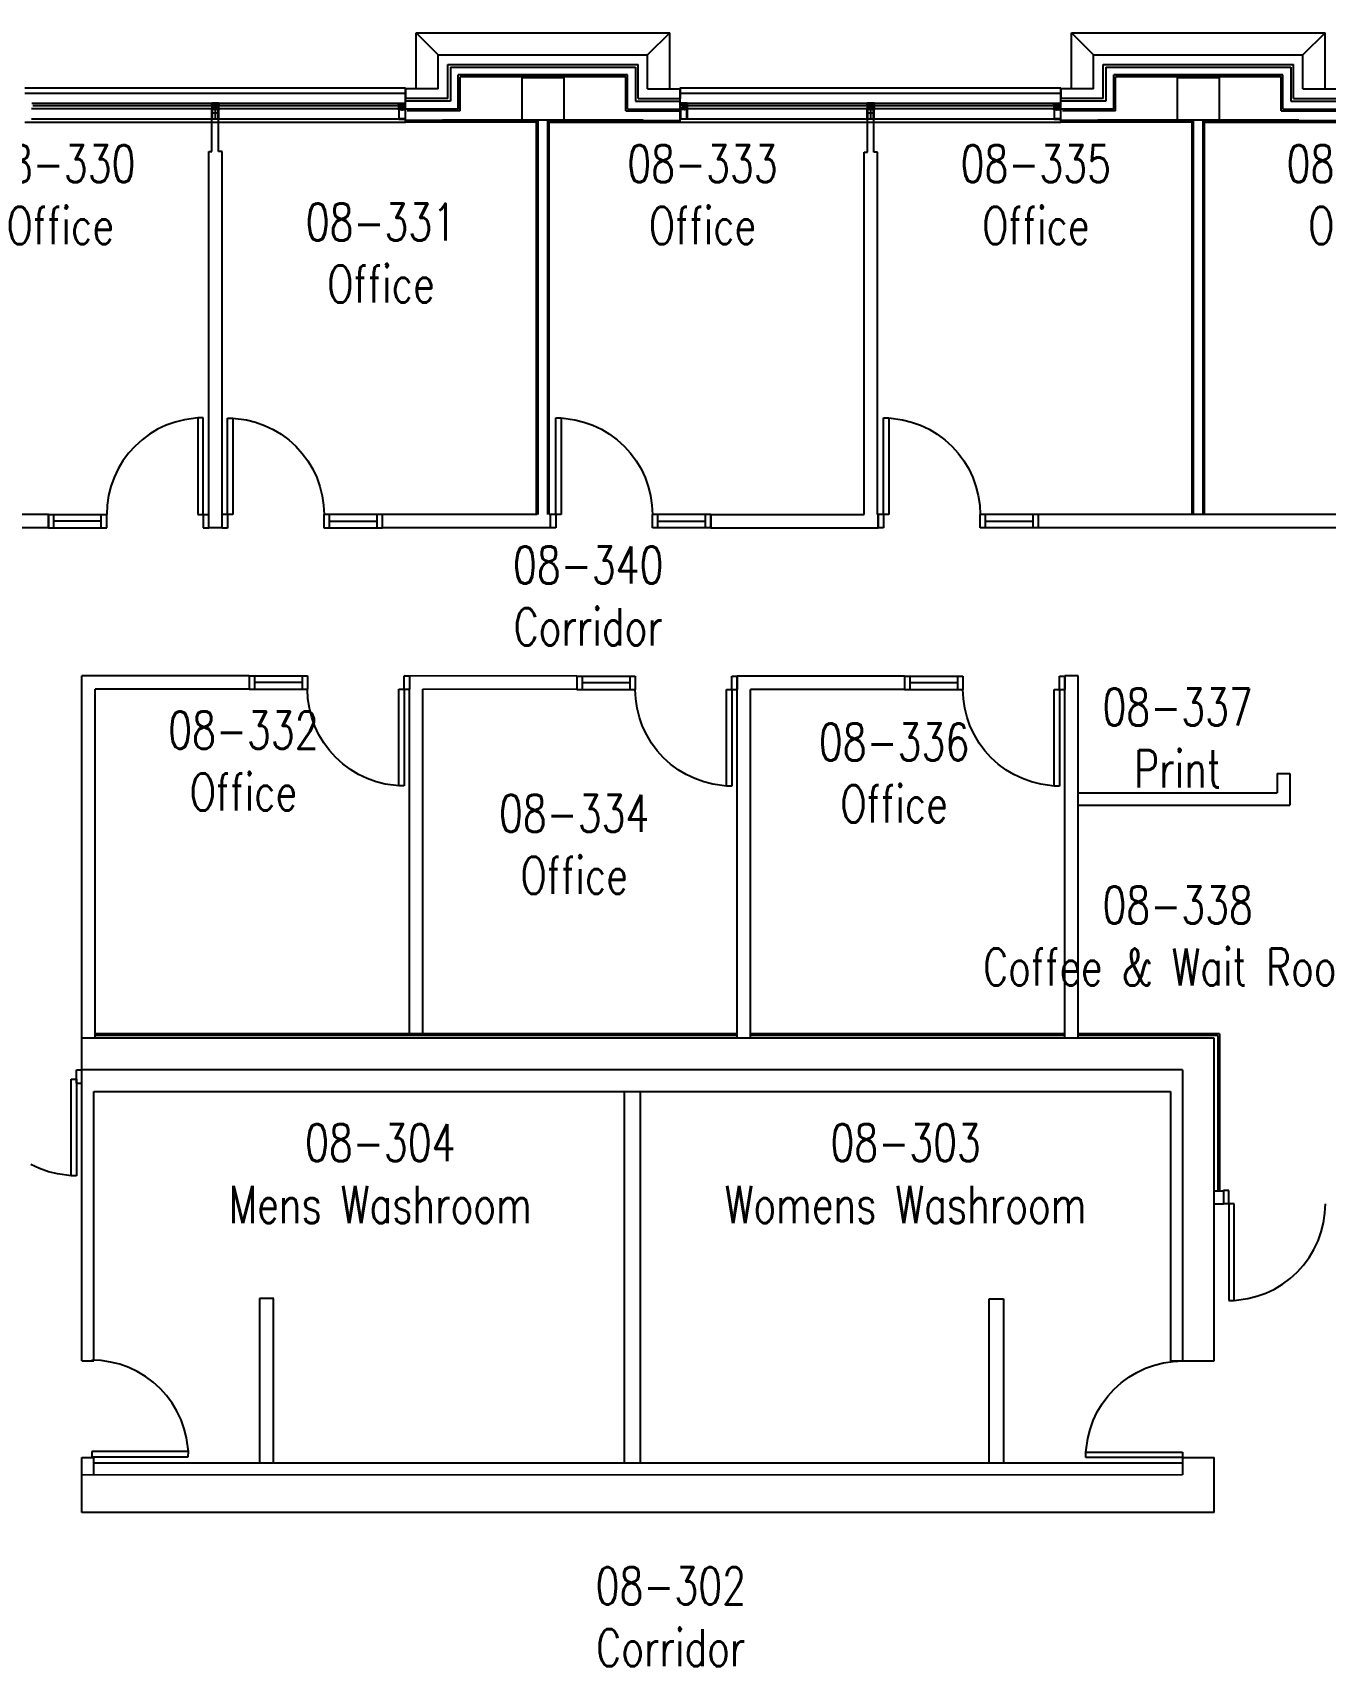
# Model space of a CAD drawing. Extents: x 11182 to 734459, y -1391328 to 152085.
# Drawn here: x 445076 to 457304, y -826277 to -810819 of the extents above; entities that cross this region are included whole.
import ezdxf
from ezdxf.enums import TextEntityAlignment as Align

# ---------------------------------------------------------------- set-up
doc = ezdxf.new("R2010")
doc.units = 0
doc.header["$LTSCALE"] = 500
doc.header["$MEASUREMENT"] = 0
for name, color, linetype in [('0_room_data', 7, 'CONTINUOUS'), ('1_Wall_Exist', 251, 'CONTINUOUS'), ('3_Text', 7, 'CONTINUOUS')]:
    doc.layers.add(name, color=color, linetype=linetype)
doc.styles.add('1_200', font='simplex.shx', dxfattribs={"width": 0.75, "height": 460})

# ---------------------------------------------------------------- blocks, each defined once
blk = doc.blocks.new('room_data')
at = {"layer": '3_Text', "style": '1_200', "width": 0.75}
for tag, p in [('ROOMNUM', (0, 0)), ('ROOMUSE', (0, -575))]:
    blk.add_attdef(tag, text='', height=345, dxfattribs=at).set_placement(p, align=Align.MIDDLE_CENTER)

msp = doc.modelspace()

# ---------------------------------------------------------------- linework, layer by layer
at = {"layer": '1_Wall_Exist'}
for p, q in [((448702, -810819), (451102, -810819)), ((448702, -811344), (448702, -810819)), ((448702, -810819), (448912, -811029)), ((451102, -810819), (450892, -811029)), ((451102, -811344), (451102, -810819)), ((454902, -810819), (457302, -810819)), ((454902, -811344), (454902, -810819)), ((454902, -810819), (455112, -811029)), ((457302, -810819), (457092, -811029)), ((457302, -811344), (457302, -810819)), ((448912, -811029), (450892, -811029)), ((448912, -811351), (448912, -811029)), ((450892, -811351), (450892, -811029)), ((455112, -811029), (457092, -811029)), ((455112, -811351), (455112, -811029)), ((457092, -811351), (457092, -811029)), ((449002, -811119), (450802, -811119)), ((449002, -811441), (449002, -811119)), ((449027, -811144), (450777, -811144)), ((449027, -811144), (449027, -811466)), ((449102, -811541), (449102, -811219)), ((450702, -811219), (449102, -811219)), ((450702, -811541), (450702, -811219)), ((450777, -811144), (450777, -811466)), ((450802, -811441), (450802, -811119)), ((455202, -811119), (457002, -811119)), ((455202, -811441), (455202, -811119)), ((455227, -811144), (456977, -811144)), ((455227, -811144), (455227, -811466)), ((455302, -811541), (455302, -811219)), ((456902, -811219), (455302, -811219)), ((456902, -811541), (456902, -811219)), ((456977, -811144), (456977, -811466)), ((457002, -811441), (457002, -811119)), ((445002, -811341), (448602, -811341)), ((448602, -811341), (448602, -811441)), ((448602, -811665), (448602, -811341)), ((448912, -811351), (448602, -811351)), ((449118, -811557), (449118, -811235)), ((450686, -811235), (449118, -811235)), ((450102, -811247), (449702, -811247)), ((449702, -811247), (449702, -811647)), ((450102, -811647), (450102, -811247)), ((450686, -811557), (450686, -811235)), ((450892, -811351), (451202, -811351)), ((451202, -811341), (451202, -811441)), ((451202, -811341), (454802, -811341)), ((451202, -811665), (451202, -811341)), ((454802, -811341), (454802, -811441)), ((454802, -811665), (454802, -811341)), ((455112, -811351), (454802, -811351)), ((455318, -811557), (455318, -811235)), ((456886, -811235), (455318, -811235)), ((456302, -811247), (455902, -811247)), ((455902, -811247), (455902, -811647)), ((456302, -811647), (456302, -811247)), ((456886, -811557), (456886, -811235)), ((457092, -811351), (457402, -811351)), ((445002, -811391), (448602, -811391)), ((445063, -811536), (446763, -811536)), ((445068, -811486), (448536, -811486)), ((446767, -811511), (445076, -811511)), ((446763, -811511), (446783, -811511)), ((446783, -811519), (446763, -811516)), ((446763, -811529), (446783, -811529)), ((446783, -811536), (446763, -811536)), ((446771, -811498), (446768, -811511)), ((446771, -811549), (446768, -811536)), ((446771, -811506), (446771, -811486)), ((446837, -811486), (446771, -811486)), ((446771, -811498), (446773, -811498)), ((446776, -811506), (446771, -811506)), ((446771, -811541), (446796, -811541)), ((446771, -811638), (446771, -811541)), ((446773, -811496), (446773, -811486)), ((446773, -811496), (446778, -811491)), ((446773, -811501), (446773, -811503)), ((446778, -811501), (446773, -811501)), ((446773, -811503), (446776, -811503)), ((446773, -811539), (446776, -811539)), ((446776, -811503), (446776, -811506)), ((446776, -811539), (446776, -811546)), ((446781, -811544), (446776, -811541)), ((446778, -811491), (446778, -811498)), ((446778, -811498), (446781, -811498)), ((446778, -811503), (446778, -811501)), ((446829, -811503), (446778, -811503)), ((446778, -811516), (446778, -811529)), ((446778, -811546), (446778, -811541)), ((446781, -811498), (446781, -811503)), ((446781, -811541), (446781, -811544)), ((446786, -811511), (446821, -811511)), ((446786, -811539), (446786, -811511)), ((446796, -811539), (446786, -811539)), ((446793, -811541), (446788, -811539)), ((446791, -811539), (446793, -811541)), ((446793, -811521), (446793, -811529)), ((446796, -811521), (446793, -811521)), ((446793, -811529), (446796, -811529)), ((446796, -811501), (446811, -811501)), ((446796, -811503), (446796, -811501)), ((446796, -811506), (446811, -811503)), ((446796, -811541), (446796, -811506)), ((446796, -811511), (446796, -811521)), ((446796, -811529), (446796, -811539)), ((446799, -811496), (446809, -811496)), ((446799, -811501), (446799, -811496)), ((446799, -811526), (446804, -811531)), ((446799, -811541), (446799, -811526)), ((446809, -811541), (446799, -811541)), ((446801, -811501), (446801, -811496)), ((446801, -811511), (446801, -811521)), ((446801, -811521), (446804, -811529)), ((446802, -811487), (446802, -811637)), ((446804, -811529), (446806, -811521)), ((446804, -811531), (446809, -811526)), ((446806, -811501), (446806, -811496)), ((446806, -811521), (446806, -811511)), ((446809, -811496), (446809, -811501)), ((446809, -811526), (446809, -811541)), ((446811, -811501), (446811, -811541)), ((446811, -811521), (446814, -811521)), ((446814, -811529), (446811, -811529)), ((446811, -811539), (446821, -811539)), ((446811, -811541), (446829, -811541)), ((446814, -811521), (446814, -811529)), ((446821, -811539), (446821, -811511)), ((446824, -811506), (446824, -811541)), ((446844, -811511), (446824, -811511)), ((446824, -811519), (446844, -811516)), ((446844, -811529), (446824, -811529)), ((446824, -811536), (446844, -811536)), ((446826, -811498), (446829, -811498)), ((446826, -811503), (446826, -811498)), ((446829, -811491), (446834, -811496)), ((446829, -811498), (446829, -811491)), ((446829, -811501), (446829, -811503)), ((446834, -811501), (446829, -811501)), ((446829, -811516), (446829, -811529)), ((446829, -811541), (446829, -811546)), ((446831, -811503), (446834, -811503)), ((446831, -811506), (446831, -811503)), ((446834, -811506), (446831, -811506)), ((446831, -811536), (448534, -811536)), ((446831, -811541), (446834, -811541)), ((446831, -811544), (446831, -811541)), ((446834, -811486), (446834, -811496)), ((446837, -811498), (446834, -811506)), ((446834, -811498), (446837, -811498)), ((446834, -811503), (446834, -811501)), ((446834, -811541), (446834, -811638)), ((446837, -811501), (446837, -811486)), ((446837, -811498), (446839, -811511)), ((446837, -811549), (446839, -811536)), ((448539, -811511), (446844, -811511)), ((448529, -811511), (448549, -811511)), ((448549, -811519), (448529, -811516)), ((448529, -811529), (448549, -811529)), ((448549, -811536), (448529, -811536)), ((448536, -811498), (448534, -811511)), ((448536, -811549), (448534, -811536)), ((448536, -811501), (448536, -811486)), ((448536, -811486), (448602, -811486)), ((448536, -811498), (448539, -811506)), ((448539, -811498), (448536, -811498)), ((448539, -811486), (448539, -811496)), ((448544, -811491), (448539, -811496)), ((448539, -811501), (448544, -811501)), ((448539, -811503), (448539, -811501)), ((448541, -811503), (448539, -811503)), ((448539, -811506), (448541, -811506)), ((448539, -811541), (448539, -811638)), ((448541, -811541), (448539, -811541)), ((448541, -811506), (448541, -811503)), ((448541, -811544), (448541, -811541)), ((448544, -811498), (448544, -811491)), ((448547, -811498), (448544, -811498)), ((448544, -811501), (448544, -811503)), ((448544, -811503), (448595, -811503)), ((448544, -811516), (448544, -811529)), ((448544, -811541), (448544, -811546)), ((448562, -811541), (448544, -811541)), ((448547, -811503), (448547, -811498)), ((448549, -811506), (448549, -811541)), ((448552, -811511), (448577, -811511)), ((448552, -811539), (448552, -811511)), ((448562, -811539), (448552, -811539)), ((448559, -811521), (448559, -811529)), ((448562, -811521), (448559, -811521)), ((448559, -811529), (448562, -811529)), ((448577, -811501), (448562, -811501)), ((448562, -811501), (448562, -811541)), ((448577, -811506), (448562, -811503)), ((448564, -811496), (448564, -811501)), ((448574, -811496), (448564, -811496)), ((448569, -811531), (448564, -811526)), ((448564, -811526), (448564, -811541)), ((448564, -811541), (448574, -811541)), ((448567, -811501), (448567, -811496)), ((448567, -811521), (448567, -811511)), ((448569, -811529), (448567, -811521)), ((448572, -811521), (448569, -811529)), ((448574, -811526), (448569, -811531)), ((448572, -811501), (448572, -811496)), ((448572, -811511), (448572, -811521)), ((448574, -811501), (448574, -811496)), ((448574, -811541), (448574, -811526)), ((448577, -811503), (448577, -811501)), ((448577, -811541), (448577, -811506)), ((448602, -811541), (448577, -811541)), ((448579, -811541), (448585, -811539)), ((448582, -811539), (448579, -811541)), ((448582, -811524), (448582, -811539)), ((448595, -811524), (448582, -811524)), ((448585, -811526), (448592, -811526)), ((448585, -811539), (448585, -811526)), ((448592, -811498), (448592, -811503)), ((448595, -811498), (448592, -811498)), ((448592, -811526), (448592, -811529)), ((448592, -811529), (448600, -811529)), ((448592, -811544), (448597, -811541)), ((448592, -811541), (448592, -811544)), ((448595, -811491), (448595, -811498)), ((448600, -811496), (448595, -811491)), ((448595, -811501), (448600, -811501)), ((448595, -811503), (448595, -811501)), ((448595, -811526), (448595, -811524)), ((448600, -811529), (448595, -811526)), ((448595, -811546), (448595, -811541)), ((448597, -811503), (448597, -811506)), ((448600, -811503), (448597, -811503)), ((448597, -811506), (448602, -811506)), ((448597, -811524), (448600, -811526)), ((448600, -811524), (448597, -811524)), ((448597, -811531), (448597, -811546)), ((448600, -811531), (448597, -811531)), ((448597, -811534), (448600, -811531)), ((448600, -811539), (448597, -811539)), ((448600, -811496), (448600, -811486)), ((448602, -811498), (448600, -811498)), ((448600, -811501), (448600, -811503)), ((448600, -811531), (448600, -811524)), ((449002, -811441), (448602, -811441)), ((449027, -811466), (448602, -811466)), ((448602, -811665), (448602, -811466)), ((448602, -811506), (448602, -811486)), ((449102, -811541), (448602, -811541)), ((448602, -811638), (448602, -811541)), ((450702, -811541), (451202, -811541)), ((450777, -811466), (451202, -811466)), ((450802, -811441), (451202, -811441)), ((451202, -811391), (454802, -811391)), ((451202, -811665), (451202, -811466)), ((451202, -811506), (451202, -811486)), ((451268, -811486), (451202, -811486)), ((451202, -811498), (451205, -811498)), ((451207, -811506), (451202, -811506)), ((451202, -811541), (451228, -811541)), ((451202, -811638), (451202, -811541)), ((451205, -811496), (451205, -811486)), ((451205, -811496), (451210, -811491)), ((451205, -811501), (451205, -811503)), ((451210, -811501), (451205, -811501)), ((451205, -811503), (451207, -811503)), ((451207, -811524), (451205, -811526)), ((451205, -811524), (451207, -811524)), ((451205, -811531), (451205, -811524)), ((451205, -811529), (451210, -811526)), ((451212, -811529), (451205, -811529)), ((451205, -811531), (451207, -811531)), ((451207, -811534), (451205, -811531)), ((451205, -811539), (451207, -811539)), ((451207, -811503), (451207, -811506)), ((451207, -811531), (451207, -811546)), ((451212, -811544), (451207, -811541)), ((451210, -811491), (451210, -811498)), ((451210, -811498), (451212, -811498)), ((451210, -811503), (451210, -811501)), ((451261, -811503), (451210, -811503)), ((451210, -811524), (451223, -811524)), ((451210, -811526), (451210, -811524)), ((451210, -811546), (451210, -811541)), ((451212, -811498), (451212, -811503)), ((451212, -811526), (451212, -811529)), ((451220, -811526), (451212, -811526)), ((451212, -811541), (451212, -811544)), ((451220, -811539), (451220, -811526)), ((451225, -811541), (451220, -811539)), ((451223, -811524), (451223, -811539)), ((451223, -811539), (451225, -811541)), ((451228, -811501), (451243, -811501)), ((451228, -811503), (451228, -811501)), ((451228, -811506), (451243, -811503)), ((451228, -811541), (451228, -811506)), ((451253, -811511), (451228, -811511)), ((451230, -811496), (451240, -811496)), ((451230, -811501), (451230, -811496)), ((451230, -811526), (451235, -811531)), ((451230, -811541), (451230, -811526)), ((451240, -811541), (451230, -811541)), ((451233, -811501), (451233, -811496)), ((451233, -811511), (451233, -811521)), ((451233, -811521), (451235, -811529)), ((451235, -811529), (451238, -811521)), ((451235, -811531), (451240, -811526)), ((451238, -811501), (451238, -811496)), ((451238, -811521), (451238, -811511)), ((451240, -811496), (451240, -811501)), ((451240, -811526), (451240, -811541)), ((451243, -811501), (451243, -811541)), ((451243, -811521), (451245, -811521)), ((451245, -811529), (451243, -811529)), ((451243, -811539), (451253, -811539)), ((451243, -811541), (451261, -811541)), ((451245, -811521), (451245, -811529)), ((451253, -811539), (451253, -811511)), ((451255, -811506), (451255, -811541)), ((451276, -811511), (451255, -811511)), ((451255, -811519), (451276, -811516)), ((451276, -811529), (451255, -811529)), ((451255, -811536), (451276, -811536)), ((451258, -811498), (451261, -811498)), ((451258, -811503), (451258, -811498)), ((451261, -811491), (451266, -811496)), ((451261, -811498), (451261, -811491)), ((451261, -811501), (451261, -811503)), ((451266, -811501), (451261, -811501)), ((451261, -811516), (451261, -811529)), ((451261, -811541), (451261, -811546)), ((451263, -811503), (451266, -811503)), ((451263, -811506), (451263, -811503)), ((451266, -811506), (451263, -811506)), ((451263, -811536), (452963, -811536)), ((451263, -811541), (451266, -811541)), ((451263, -811544), (451263, -811541)), ((451266, -811486), (451266, -811496)), ((451268, -811498), (451266, -811506)), ((451266, -811498), (451268, -811498)), ((451266, -811503), (451266, -811501)), ((451266, -811541), (451266, -811638)), ((451268, -811486), (454736, -811486)), ((451268, -811501), (451268, -811486)), ((451268, -811498), (451271, -811511)), ((451268, -811549), (451271, -811536)), ((452967, -811511), (451276, -811511)), ((452963, -811511), (452983, -811511)), ((452983, -811519), (452963, -811516)), ((452963, -811529), (452983, -811529)), ((452983, -811536), (452963, -811536)), ((452971, -811498), (452968, -811511)), ((452971, -811549), (452968, -811536)), ((452971, -811506), (452971, -811486)), ((453037, -811486), (452971, -811486)), ((452971, -811498), (452973, -811498)), ((452976, -811506), (452971, -811506)), ((452971, -811541), (452996, -811541)), ((452971, -811638), (452971, -811541)), ((452973, -811496), (452973, -811486)), ((452973, -811496), (452978, -811491)), ((452973, -811501), (452973, -811503)), ((452978, -811501), (452973, -811501)), ((452973, -811503), (452976, -811503)), ((452973, -811539), (452976, -811539)), ((452976, -811503), (452976, -811506)), ((452976, -811539), (452976, -811546)), ((452981, -811544), (452976, -811541)), ((452978, -811491), (452978, -811498)), ((452978, -811498), (452981, -811498)), ((452978, -811503), (452978, -811501)), ((453029, -811503), (452978, -811503)), ((452978, -811516), (452978, -811529)), ((452978, -811546), (452978, -811541)), ((452981, -811498), (452981, -811503)), ((452981, -811541), (452981, -811544)), ((452986, -811511), (453021, -811511)), ((452986, -811539), (452986, -811511)), ((452996, -811539), (452986, -811539)), ((452993, -811541), (452988, -811539)), ((452991, -811539), (452993, -811541)), ((452993, -811521), (452993, -811529)), ((452996, -811521), (452993, -811521)), ((452993, -811529), (452996, -811529)), ((452996, -811501), (453011, -811501)), ((452996, -811503), (452996, -811501)), ((452996, -811506), (453011, -811503)), ((452996, -811541), (452996, -811506)), ((452996, -811511), (452996, -811521)), ((452996, -811529), (452996, -811539)), ((452999, -811496), (453009, -811496)), ((452999, -811501), (452999, -811496)), ((452999, -811526), (453004, -811531)), ((452999, -811541), (452999, -811526)), ((453009, -811541), (452999, -811541)), ((453001, -811501), (453001, -811496)), ((453001, -811511), (453001, -811521)), ((453001, -811521), (453004, -811529)), ((453002, -811487), (453002, -811637)), ((453004, -811529), (453006, -811521)), ((453004, -811531), (453009, -811526)), ((453006, -811501), (453006, -811496)), ((453006, -811521), (453006, -811511)), ((453009, -811496), (453009, -811501)), ((453009, -811526), (453009, -811541)), ((453011, -811501), (453011, -811541)), ((453011, -811521), (453014, -811521)), ((453014, -811529), (453011, -811529)), ((453011, -811539), (453021, -811539)), ((453011, -811541), (453029, -811541)), ((453014, -811521), (453014, -811529)), ((453021, -811539), (453021, -811511)), ((453024, -811506), (453024, -811541)), ((453044, -811511), (453024, -811511)), ((453024, -811519), (453044, -811516)), ((453044, -811529), (453024, -811529)), ((453024, -811536), (453044, -811536)), ((453026, -811498), (453029, -811498)), ((453026, -811503), (453026, -811498)), ((453029, -811491), (453034, -811496)), ((453029, -811498), (453029, -811491)), ((453029, -811501), (453029, -811503)), ((453034, -811501), (453029, -811501)), ((453029, -811516), (453029, -811529)), ((453029, -811541), (453029, -811546)), ((453031, -811503), (453034, -811503)), ((453031, -811506), (453031, -811503)), ((453034, -811506), (453031, -811506)), ((453031, -811536), (454734, -811536)), ((453031, -811541), (453034, -811541)), ((453031, -811544), (453031, -811541)), ((453034, -811486), (453034, -811496)), ((453037, -811498), (453034, -811506)), ((453034, -811498), (453037, -811498)), ((453034, -811503), (453034, -811501)), ((453034, -811541), (453034, -811638)), ((453037, -811501), (453037, -811486)), ((453037, -811498), (453039, -811511)), ((453037, -811549), (453039, -811536)), ((454739, -811511), (453044, -811511)), ((454729, -811511), (454749, -811511)), ((454749, -811519), (454729, -811516)), ((454729, -811529), (454749, -811529)), ((454749, -811536), (454729, -811536)), ((454736, -811498), (454734, -811511)), ((454736, -811549), (454734, -811536)), ((454736, -811501), (454736, -811486)), ((454736, -811486), (454802, -811486)), ((454736, -811498), (454739, -811506)), ((454739, -811498), (454736, -811498)), ((454739, -811486), (454739, -811496)), ((454744, -811491), (454739, -811496)), ((454739, -811501), (454744, -811501)), ((454739, -811503), (454739, -811501)), ((454741, -811503), (454739, -811503)), ((454739, -811506), (454741, -811506)), ((454739, -811541), (454739, -811638)), ((454741, -811541), (454739, -811541)), ((454741, -811506), (454741, -811503)), ((454741, -811544), (454741, -811541)), ((454744, -811498), (454744, -811491)), ((454747, -811498), (454744, -811498)), ((454744, -811501), (454744, -811503)), ((454744, -811503), (454795, -811503)), ((454744, -811516), (454744, -811529)), ((454744, -811541), (454744, -811546)), ((454762, -811541), (454744, -811541)), ((454747, -811503), (454747, -811498)), ((454749, -811506), (454749, -811541)), ((454752, -811511), (454777, -811511)), ((454752, -811539), (454752, -811511)), ((454762, -811539), (454752, -811539)), ((454759, -811521), (454759, -811529)), ((454762, -811521), (454759, -811521)), ((454759, -811529), (454762, -811529)), ((454777, -811501), (454762, -811501)), ((454762, -811501), (454762, -811541)), ((454777, -811506), (454762, -811503)), ((454764, -811496), (454764, -811501)), ((454774, -811496), (454764, -811496)), ((454769, -811531), (454764, -811526)), ((454764, -811526), (454764, -811541)), ((454764, -811541), (454774, -811541)), ((454767, -811501), (454767, -811496)), ((454767, -811521), (454767, -811511)), ((454769, -811529), (454767, -811521)), ((454772, -811521), (454769, -811529)), ((454774, -811526), (454769, -811531)), ((454772, -811501), (454772, -811496)), ((454772, -811511), (454772, -811521)), ((454774, -811501), (454774, -811496)), ((454774, -811541), (454774, -811526)), ((454777, -811503), (454777, -811501)), ((454777, -811541), (454777, -811506)), ((454802, -811541), (454777, -811541)), ((454779, -811541), (454785, -811539)), ((454782, -811539), (454779, -811541)), ((454782, -811524), (454782, -811539)), ((454795, -811524), (454782, -811524)), ((454785, -811526), (454792, -811526)), ((454785, -811539), (454785, -811526)), ((454792, -811498), (454792, -811503)), ((454795, -811498), (454792, -811498)), ((454792, -811526), (454792, -811529)), ((454792, -811529), (454800, -811529)), ((454792, -811544), (454797, -811541)), ((454792, -811541), (454792, -811544)), ((454795, -811491), (454795, -811498)), ((454800, -811496), (454795, -811491)), ((454795, -811501), (454800, -811501)), ((454795, -811503), (454795, -811501)), ((454795, -811526), (454795, -811524)), ((454800, -811529), (454795, -811526)), ((454795, -811546), (454795, -811541)), ((454797, -811503), (454797, -811506)), ((454800, -811503), (454797, -811503)), ((454797, -811506), (454802, -811506)), ((454797, -811524), (454800, -811526)), ((454800, -811524), (454797, -811524)), ((454797, -811531), (454797, -811546)), ((454800, -811531), (454797, -811531)), ((454797, -811534), (454800, -811531)), ((454800, -811539), (454797, -811539)), ((454800, -811496), (454800, -811486)), ((454802, -811498), (454800, -811498)), ((454800, -811501), (454800, -811503)), ((454800, -811531), (454800, -811524)), ((455202, -811441), (454802, -811441)), ((455227, -811466), (454802, -811466)), ((454802, -811665), (454802, -811466)), ((454802, -811506), (454802, -811486)), ((455302, -811541), (454802, -811541)), ((454802, -811638), (454802, -811541)), ((456902, -811541), (457402, -811541)), ((456977, -811466), (457402, -811466)), ((457002, -811441), (457402, -811441)), ((445002, -811665), (448602, -811665)), ((448539, -811638), (445066, -811638)), ((446769, -811577), (446834, -811577)), ((446834, -811638), (446771, -811638)), ((446772, -811944), (446772, -811639)), ((446773, -811544), (446773, -811546)), ((446776, -811544), (446773, -811544)), ((446776, -811546), (446773, -811544)), ((446773, -811546), (446778, -811546)), ((446773, -811549), (446773, -811635)), ((446781, -811549), (446773, -811549)), ((446773, -811635), (446781, -811635)), ((446781, -811546), (446781, -811549)), ((446796, -811546), (446781, -811546)), ((446781, -811633), (446786, -811633)), ((446781, -811635), (446781, -811633)), ((446786, -811633), (446786, -811635)), ((446786, -811635), (446821, -811635)), ((446796, -811549), (446796, -811546)), ((446799, -811549), (446796, -811549)), ((446799, -811544), (446799, -811549)), ((446809, -811544), (446799, -811544)), ((446809, -811549), (446809, -811544)), ((446811, -811549), (446809, -811549)), ((446811, -811546), (446811, -811549)), ((446826, -811546), (446811, -811546)), ((446821, -811633), (446826, -811633)), ((446821, -811635), (446821, -811633)), ((446826, -811549), (446826, -811546)), ((446831, -811549), (446826, -811549)), ((446826, -811633), (446826, -811635)), ((446826, -811635), (446831, -811635)), ((446829, -811546), (446834, -811546)), ((446834, -811544), (446831, -811544)), ((446831, -811635), (446831, -811549)), ((446834, -811944), (446834, -811639)), ((446837, -811546), (446837, -811549)), ((448536, -811546), (448536, -811549)), ((448539, -811544), (448541, -811544)), ((448544, -811546), (448539, -811546)), ((448539, -811638), (448602, -811638)), ((448541, -811549), (448547, -811549)), ((448541, -811635), (448541, -811549)), ((448547, -811635), (448541, -811635)), ((448547, -811546), (448562, -811546)), ((448547, -811549), (448547, -811546)), ((448547, -811633), (448547, -811635)), ((448552, -811633), (448547, -811633)), ((448552, -811635), (448552, -811633)), ((448587, -811635), (448552, -811635)), ((448562, -811546), (448562, -811549)), ((448562, -811549), (448564, -811549)), ((448564, -811544), (448574, -811544)), ((448564, -811549), (448564, -811544)), ((448574, -811544), (448574, -811549)), ((448574, -811549), (448577, -811549)), ((448577, -811546), (448592, -811546)), ((448577, -811549), (448577, -811546)), ((448587, -811633), (448587, -811635)), ((448592, -811633), (448587, -811633)), ((448592, -811546), (448592, -811549)), ((448592, -811549), (448600, -811549)), ((448592, -811635), (448592, -811633)), ((448600, -811635), (448592, -811635)), ((448600, -811546), (448595, -811546)), ((448600, -811544), (448597, -811544)), ((448597, -811546), (448600, -811544)), ((448600, -811544), (448600, -811546)), ((448600, -811549), (448600, -811635)), ((449843, -811649), (448602, -811649)), ((449843, -811665), (448602, -811665)), ((449118, -811557), (448618, -811557)), ((450852, -811647), (448952, -811647)), ((449843, -815377), (449843, -811647)), ((449856, -815377), (449856, -811647)), ((449948, -815377), (449948, -811647)), ((449961, -815377), (449961, -811647)), ((449961, -811649), (451202, -811649)), ((449961, -811665), (451202, -811665)), ((450686, -811557), (451202, -811557)), ((451266, -811638), (451202, -811638)), ((451202, -811665), (454802, -811665)), ((451205, -811544), (451205, -811546)), ((451205, -811544), (451207, -811544)), ((451207, -811546), (451205, -811544)), ((451205, -811546), (451210, -811546)), ((451205, -811549), (451205, -811635)), ((451212, -811549), (451205, -811549)), ((451205, -811635), (451212, -811635)), ((451212, -811546), (451212, -811549)), ((451228, -811546), (451212, -811546)), ((451212, -811633), (451217, -811633)), ((451212, -811635), (451212, -811633)), ((451217, -811633), (451217, -811635)), ((451217, -811635), (451253, -811635)), ((451228, -811549), (451228, -811546)), ((451230, -811549), (451228, -811549)), ((451230, -811544), (451230, -811549)), ((451240, -811544), (451230, -811544)), ((451240, -811549), (451240, -811544)), ((451243, -811549), (451240, -811549)), ((451243, -811546), (451243, -811549)), ((451258, -811546), (451243, -811546)), ((451253, -811633), (451258, -811633)), ((451253, -811635), (451253, -811633)), ((451258, -811549), (451258, -811546)), ((451263, -811549), (451258, -811549)), ((451258, -811633), (451258, -811635)), ((451258, -811635), (451263, -811635)), ((451261, -811546), (451266, -811546)), ((451266, -811544), (451263, -811544)), ((451263, -811635), (451263, -811549)), ((454739, -811638), (451266, -811638)), ((451268, -811546), (451268, -811549)), ((452969, -811577), (453034, -811577)), ((453034, -811638), (452971, -811638)), ((452972, -811949), (452972, -811644)), ((452973, -811544), (452973, -811546)), ((452976, -811544), (452973, -811544)), ((452976, -811546), (452973, -811544)), ((452973, -811546), (452978, -811546)), ((452973, -811549), (452973, -811635)), ((452981, -811549), (452973, -811549)), ((452973, -811635), (452981, -811635)), ((452981, -811546), (452981, -811549)), ((452996, -811546), (452981, -811546)), ((452981, -811633), (452986, -811633)), ((452981, -811635), (452981, -811633)), ((452986, -811633), (452986, -811635)), ((452986, -811635), (453021, -811635)), ((452996, -811549), (452996, -811546)), ((452999, -811549), (452996, -811549)), ((452999, -811544), (452999, -811549)), ((453009, -811544), (452999, -811544)), ((453009, -811549), (453009, -811544)), ((453011, -811549), (453009, -811549)), ((453011, -811546), (453011, -811549)), ((453026, -811546), (453011, -811546)), ((453021, -811633), (453026, -811633)), ((453021, -811635), (453021, -811633)), ((453026, -811549), (453026, -811546)), ((453031, -811549), (453026, -811549)), ((453026, -811633), (453026, -811635)), ((453026, -811635), (453031, -811635)), ((453029, -811546), (453034, -811546)), ((453034, -811544), (453031, -811544)), ((453031, -811635), (453031, -811549)), ((453034, -811949), (453034, -811644)), ((453037, -811546), (453037, -811549)), ((454736, -811546), (454736, -811549)), ((454739, -811544), (454741, -811544)), ((454744, -811546), (454739, -811546)), ((454739, -811638), (454802, -811638)), ((454741, -811549), (454747, -811549)), ((454741, -811635), (454741, -811549)), ((454747, -811635), (454741, -811635)), ((454747, -811546), (454762, -811546)), ((454747, -811549), (454747, -811546)), ((454747, -811633), (454747, -811635)), ((454752, -811633), (454747, -811633)), ((454752, -811635), (454752, -811633)), ((454787, -811635), (454752, -811635)), ((454762, -811546), (454762, -811549)), ((454762, -811549), (454764, -811549)), ((454764, -811544), (454774, -811544)), ((454764, -811549), (454764, -811544)), ((454774, -811544), (454774, -811549)), ((454774, -811549), (454777, -811549)), ((454777, -811546), (454792, -811546)), ((454777, -811549), (454777, -811546)), ((454787, -811633), (454787, -811635)), ((454792, -811633), (454787, -811633)), ((454792, -811546), (454792, -811549)), ((454792, -811549), (454800, -811549)), ((454792, -811635), (454792, -811633)), ((454800, -811635), (454792, -811635)), ((454800, -811546), (454795, -811546)), ((454800, -811544), (454797, -811544)), ((454797, -811546), (454800, -811544)), ((454800, -811544), (454800, -811546)), ((454800, -811549), (454800, -811635)), ((456043, -811649), (454802, -811649)), ((456043, -811665), (454802, -811665)), ((455318, -811557), (454818, -811557)), ((457052, -811647), (455152, -811647)), ((456043, -815377), (456043, -811647)), ((456056, -815377), (456056, -811647)), ((456148, -815377), (456148, -811647)), ((456161, -815377), (456161, -811647)), ((456161, -811649), (457402, -811649)), ((456161, -811665), (457402, -811665)), ((456886, -811557), (457402, -811557)), ((446741, -815377), (446741, -811944)), ((446741, -811944), (446772, -811944)), ((446868, -811944), (446834, -811944)), ((446868, -815379), (446868, -811944)), ((452941, -815377), (452941, -811949)), ((452941, -811949), (452972, -811949)), ((453068, -811949), (453034, -811949)), ((453068, -815379), (453068, -811949)), ((446639, -814463), (446511, -814481)), ((446690, -814463), (446639, -814463)), ((446639, -814463), (446639, -815377)), ((446690, -815377), (446690, -814463)), ((446919, -814465), (446970, -814465)), ((446919, -815379), (446919, -814465)), ((446970, -814465), (447097, -814482)), ((446970, -814465), (446970, -815379)), ((450025, -814463), (450076, -814463)), ((450025, -815377), (450025, -814463)), ((450076, -814463), (450204, -814481)), ((450076, -814463), (450076, -815377)), ((453125, -814463), (453176, -814463)), ((453125, -815377), (453125, -814463)), ((453176, -814463), (453304, -814481)), ((453176, -814463), (453176, -815377)), ((446182, -814617), (446110, -814671)), ((446258, -814571), (446182, -814617)), ((446340, -814533), (446258, -814571)), ((446424, -814503), (446340, -814533)), ((446511, -814481), (446424, -814503)), ((447097, -814482), (447184, -814504)), ((447184, -814504), (447269, -814535)), ((447269, -814535), (447350, -814573)), ((447350, -814573), (447427, -814619)), ((447427, -814619), (447498, -814672)), ((450204, -814481), (450290, -814503)), ((450290, -814503), (450375, -814533)), ((450375, -814533), (450456, -814571)), ((450456, -814571), (450533, -814617)), ((450533, -814617), (450605, -814671)), ((453304, -814481), (453390, -814503)), ((453390, -814503), (453475, -814533)), ((453475, -814533), (453556, -814571)), ((453556, -814571), (453633, -814617)), ((453633, -814617), (453705, -814671)), ((446044, -814731), (445983, -814798)), ((446110, -814671), (446044, -814731)), ((447498, -814672), (447565, -814732)), ((447565, -814732), (447625, -814799)), ((450605, -814671), (450671, -814731)), ((450671, -814731), (450732, -814798)), ((453705, -814671), (453771, -814731)), ((453771, -814731), (453832, -814798)), ((445930, -814870), (445884, -814946)), ((445983, -814798), (445930, -814870)), ((447625, -814799), (447679, -814871)), ((447679, -814871), (447725, -814948)), ((450732, -814798), (450785, -814870)), ((450785, -814870), (450831, -814946)), ((453832, -814798), (453885, -814870)), ((453885, -814870), (453931, -814946)), ((445845, -815028), (445815, -815112)), ((445884, -814946), (445845, -815028)), ((447725, -814948), (447763, -815029)), ((447763, -815029), (447793, -815114)), ((450831, -814946), (450869, -815028)), ((450869, -815028), (450899, -815112)), ((453931, -814946), (453969, -815028)), ((453969, -815028), (453999, -815112)), ((445794, -815199), (445781, -815288)), ((445815, -815112), (445794, -815199)), ((447793, -815114), (447815, -815201)), ((447815, -815201), (447828, -815290)), ((450899, -815112), (450921, -815199)), ((450921, -815199), (450934, -815288)), ((453999, -815112), (454021, -815199)), ((454021, -815199), (454034, -815288)), ((445224, -815377), (443761, -815377)), ((445224, -815377), (445224, -815504)), ((445224, -815377), (445275, -815377)), ((445224, -815504), (445224, -815377)), ((445275, -815377), (445725, -815377)), ((445275, -815504), (445275, -815377)), ((445725, -815377), (445776, -815377)), ((445725, -815504), (445725, -815377)), ((445781, -815288), (445776, -815377)), ((445776, -815504), (445776, -815377)), ((446639, -815377), (446690, -815377)), ((446690, -815377), (446741, -815377)), ((446690, -815377), (446690, -815504)), ((446741, -815504), (446741, -815377)), ((446919, -815379), (446868, -815379)), ((446868, -815506), (446868, -815379)), ((446919, -815379), (446919, -815506)), ((446970, -815379), (446919, -815379)), ((447828, -815290), (447833, -815379)), ((447884, -815379), (447833, -815379)), ((447833, -815506), (447833, -815379)), ((448334, -815379), (447884, -815379)), ((447884, -815506), (447884, -815379)), ((448385, -815379), (448334, -815379)), ((448334, -815506), (448334, -815379)), ((449847, -815377), (448385, -815377)), ((448385, -815504), (448385, -815377)), ((448385, -815506), (448385, -815379)), ((449974, -815377), (449961, -815377)), ((450025, -815377), (449974, -815377)), ((449974, -815504), (449974, -815377)), ((450025, -815377), (450025, -815504)), ((450076, -815377), (450025, -815377)), ((450934, -815288), (450939, -815377)), ((450990, -815377), (450939, -815377)), ((450939, -815504), (450939, -815377)), ((451440, -815377), (450990, -815377)), ((450990, -815504), (450990, -815377)), ((451491, -815377), (451440, -815377)), ((451440, -815504), (451440, -815377)), ((451491, -815377), (452941, -815377)), ((451491, -815377), (451491, -815504)), ((451491, -815504), (451491, -815377)), ((453074, -815377), (453074, -815504)), ((453125, -815377), (453074, -815377)), ((453074, -815504), (453074, -815377)), ((453125, -815377), (453125, -815504)), ((453176, -815377), (453125, -815377)), ((454034, -815288), (454039, -815377)), ((454090, -815377), (454039, -815377)), ((454039, -815504), (454039, -815377)), ((454540, -815377), (454090, -815377)), ((454090, -815504), (454090, -815377)), ((454591, -815377), (454540, -815377)), ((454540, -815504), (454540, -815377)), ((457630, -815377), (454591, -815377)), ((454591, -815504), (454591, -815377)), ((454591, -815504), (454591, -815377)), ((445224, -815504), (443902, -815504)), ((445224, -815504), (445275, -815504)), ((445725, -815441), (445275, -815441)), ((445275, -815504), (445725, -815504)), ((445725, -815504), (445776, -815504)), ((446690, -815504), (446741, -815504)), ((446868, -815504), (446741, -815504)), ((446919, -815506), (446868, -815506)), ((447884, -815506), (447833, -815506)), ((447884, -815442), (448334, -815442)), ((448334, -815506), (447884, -815506)), ((448385, -815506), (448334, -815506)), ((449974, -815504), (448385, -815504)), ((450025, -815504), (449974, -815504)), ((450990, -815504), (450939, -815504)), ((450990, -815441), (451440, -815441)), ((451440, -815504), (450990, -815504)), ((451491, -815504), (451440, -815504)), ((451491, -815504), (453074, -815504)), ((453125, -815504), (453074, -815504)), ((454090, -815504), (454039, -815504)), ((454090, -815441), (454540, -815441)), ((454540, -815504), (454090, -815504)), ((454591, -815504), (454540, -815504)), ((457630, -815504), (454591, -815504)), ((447122, -816905), (445540, -816904)), ((445540, -823387), (445540, -816904)), ((447123, -816905), (447174, -816905)), ((447123, -816905), (447123, -817032)), ((447174, -816905), (447624, -816905)), ((447174, -816905), (447174, -817032)), ((447624, -816905), (447675, -816905)), ((447624, -816905), (447624, -817032)), ((447675, -816905), (447675, -817032)), ((448590, -816905), (448640, -816905)), ((448590, -817032), (448590, -816905)), ((448591, -816905), (448640, -816905)), ((450223, -816906), (448591, -816905)), ((448640, -816905), (448640, -817032)), ((450223, -816906), (450223, -817033)), ((450223, -816906), (450274, -816906)), ((450223, -816906), (450223, -817033)), ((450274, -816906), (450724, -816906)), ((450274, -816906), (450274, -817033)), ((450724, -816906), (450775, -816906)), ((450724, -816906), (450724, -817033)), ((450775, -816906), (450775, -817033)), ((451690, -816906), (451740, -816906)), ((451690, -817033), (451690, -816906)), ((451740, -820332), (451740, -816906)), ((453324, -816906), (451740, -816906)), ((451740, -816906), (451740, -817033)), ((453324, -816906), (453374, -816906)), ((453324, -816906), (453324, -817033)), ((453374, -816906), (453824, -816906)), ((453374, -816906), (453374, -817033)), ((453824, -816906), (453875, -816906)), ((453824, -816906), (453824, -817033)), ((453875, -816906), (453875, -817033)), ((454790, -816906), (454841, -816906)), ((454790, -817033), (454790, -816906)), ((454967, -816905), (454840, -816905)), ((454840, -820332), (454840, -816905)), ((454841, -816906), (454841, -817033)), ((454967, -820332), (454967, -816905)), ((445667, -820332), (445667, -817031)), ((447122, -817032), (445667, -817031)), ((447123, -817032), (447174, -817032)), ((447624, -816968), (447174, -816968)), ((447174, -817032), (447624, -817032)), ((447624, -817032), (447675, -817032)), ((447680, -817121), (447675, -817032)), ((448539, -817032), (448589, -817032)), ((448539, -817946), (448539, -817032)), ((448589, -817032), (448589, -817946)), ((448590, -817032), (448640, -817032)), ((448591, -817032), (448640, -817032)), ((448640, -820291), (448640, -817032)), ((450223, -817033), (448767, -817032)), ((448767, -820291), (448767, -817032)), ((450223, -817033), (450274, -817033)), ((450724, -816970), (450274, -816970)), ((450274, -817033), (450724, -817033)), ((450724, -817033), (450775, -817033)), ((450780, -817122), (450775, -817033)), ((451639, -817033), (451689, -817033)), ((451639, -817947), (451639, -817033)), ((451689, -817033), (451689, -817947)), ((451690, -817033), (451740, -817033)), ((451867, -820332), (451867, -817033)), ((453324, -817033), (451867, -817033)), ((453324, -817033), (453374, -817033)), ((453824, -816970), (453374, -816970)), ((453374, -817033), (453824, -817033)), ((453824, -817033), (453875, -817033)), ((453880, -817122), (453875, -817033)), ((454739, -817033), (454790, -817033)), ((454739, -817947), (454739, -817033)), ((454790, -817033), (454841, -817033)), ((454790, -817033), (454790, -817947)), ((447693, -817210), (447680, -817121)), ((447715, -817297), (447693, -817210)), ((450793, -817211), (450780, -817122)), ((450815, -817298), (450793, -817211)), ((453893, -817211), (453880, -817122)), ((453915, -817298), (453893, -817211)), ((447745, -817381), (447715, -817297)), ((447784, -817463), (447745, -817381)), ((450845, -817383), (450815, -817298)), ((450884, -817464), (450845, -817383)), ((453945, -817383), (453915, -817298)), ((453984, -817464), (453945, -817383)), ((447830, -817539), (447784, -817463)), ((447883, -817611), (447830, -817539)), ((450930, -817541), (450884, -817464)), ((450983, -817613), (450930, -817541)), ((454030, -817541), (453984, -817464)), ((454083, -817613), (454030, -817541)), ((447943, -817678), (447883, -817611)), ((448010, -817738), (447943, -817678)), ((451043, -817679), (450983, -817613)), ((451110, -817740), (451043, -817679)), ((454143, -817679), (454083, -817613)), ((454210, -817740), (454143, -817679)), ((448082, -817792), (448010, -817738)), ((448158, -817838), (448082, -817792)), ((448239, -817876), (448158, -817838)), ((448324, -817906), (448239, -817876)), ((451182, -817793), (451110, -817740)), ((451258, -817839), (451182, -817793)), ((451339, -817877), (451258, -817839)), ((451424, -817908), (451339, -817877)), ((454282, -817793), (454210, -817740)), ((454358, -817839), (454282, -817793)), ((454440, -817877), (454358, -817839)), ((454524, -817908), (454440, -817877)), ((456849, -817829), (456967, -817829)), ((456849, -817829), (456849, -818011)), ((456967, -817829), (456967, -818129)), ((448411, -817928), (448324, -817906)), ((448539, -817946), (448411, -817928)), ((448589, -817946), (448539, -817946)), ((451511, -817929), (451424, -817908)), ((451639, -817947), (451511, -817929)), ((451689, -817947), (451639, -817947)), ((454611, -817929), (454524, -817908)), ((454739, -817947), (454611, -817929)), ((454790, -817947), (454739, -817947)), ((454967, -818011), (456849, -818011)), ((454967, -818129), (456967, -818129)), ((456252, -820332), (445540, -820332)), ((451740, -820291), (445667, -820291)), ((451740, -820307), (445667, -820307)), ((454840, -820291), (451867, -820291)), ((454840, -820307), (451867, -820307)), ((456302, -820291), (454967, -820291)), ((456286, -820307), (454967, -820307)), ((456252, -823386), (456252, -820332)), ((456286, -820307), (456286, -821777)), ((456302, -820291), (456302, -821777)), ((445490, -820758), (445490, -820631)), ((445490, -820631), (445542, -820631)), ((448767, -820632), (445540, -820631)), ((455952, -820632), (445540, -820632)), ((455952, -820632), (455952, -823386)), ((445439, -820722), (445490, -820722)), ((445439, -821636), (445439, -820722)), ((445490, -820722), (445490, -821636)), ((445490, -820758), (445542, -820758)), ((445655, -823387), (445655, -820837)), ((445655, -820837), (455839, -820837)), ((450671, -820837), (450671, -824353)), ((450823, -820837), (450823, -824353)), ((455839, -820837), (455839, -823386)), ((445140, -821566), (445058, -821528)), ((445224, -821596), (445140, -821566)), ((445311, -821618), (445224, -821596)), ((445439, -821636), (445311, -821618)), ((445490, -821636), (445439, -821636)), ((456252, -821777), (456339, -821777)), ((456390, -821774), (456339, -821774)), ((456339, -821774), (456339, -821901)), ((456390, -821901), (456390, -821774)), ((456252, -821901), (456339, -821901)), ((456390, -821901), (456339, -821901)), ((456390, -821901), (456390, -822815)), ((456441, -821901), (456390, -821901)), ((456441, -822815), (456441, -821901)), ((457287, -822079), (457300, -821990)), ((457300, -821990), (457305, -821901)), ((457235, -822250), (457265, -822166)), ((457265, -822166), (457287, -822079)), ((457150, -822409), (457196, -822332)), ((457196, -822332), (457235, -822250)), ((457037, -822547), (457097, -822480)), ((457097, -822480), (457150, -822409)), ((456822, -822707), (456898, -822661)), ((456898, -822661), (456970, -822607)), ((456970, -822607), (457037, -822547)), ((447222, -822795), (447222, -824348)), ((447357, -822795), (447222, -822795)), ((447355, -824348), (447355, -822795)), ((454124, -822798), (454259, -822798)), ((454125, -824356), (454125, -822798)), ((454259, -822798), (454259, -824356)), ((456390, -822815), (456441, -822815)), ((456441, -822815), (456569, -822797)), ((456569, -822797), (456656, -822775)), ((456656, -822775), (456740, -822745)), ((456740, -822745), (456822, -822707)), ((445540, -823387), (445655, -823387)), ((445723, -823384), (445634, -823379)), ((445812, -823397), (445723, -823384)), ((445899, -823419), (445812, -823397)), ((445984, -823449), (445899, -823419)), ((455603, -823456), (455687, -823426)), ((455687, -823426), (455774, -823404)), ((455774, -823404), (455863, -823391)), ((455839, -823386), (456252, -823386)), ((455863, -823391), (455953, -823387)), ((446065, -823488), (445984, -823449)), ((446142, -823534), (446065, -823488)), ((446214, -823587), (446142, -823534)), ((446281, -823647), (446214, -823587)), ((455306, -823654), (455373, -823594)), ((455373, -823594), (455445, -823541)), ((455445, -823541), (455522, -823495)), ((455522, -823495), (455603, -823456)), ((446341, -823714), (446281, -823647)), ((446394, -823786), (446341, -823714)), ((455193, -823793), (455246, -823721)), ((455246, -823721), (455306, -823654)), ((446440, -823862), (446394, -823786)), ((446479, -823944), (446440, -823862)), ((455108, -823951), (455146, -823869)), ((455146, -823869), (455193, -823793)), ((446509, -824028), (446479, -823944)), ((446531, -824115), (446509, -824028)), ((455056, -824122), (455078, -824035)), ((455078, -824035), (455108, -823951)), ((446549, -824243), (446531, -824115)), ((455038, -824250), (455056, -824122)), ((445540, -824302), (445655, -824302)), ((445540, -824822), (445540, -824302)), ((445634, -824243), (445634, -824294)), ((446549, -824243), (445634, -824243)), ((445634, -824294), (446548, -824294)), ((445655, -824468), (445655, -824302)), ((455952, -824353), (445655, -824353)), ((446548, -824294), (446549, -824243)), ((455038, -824301), (455038, -824250)), ((455038, -824250), (455953, -824250)), ((455953, -824301), (455038, -824301)), ((455952, -824301), (455952, -824466)), ((455952, -824301), (456252, -824301)), ((455953, -824250), (455953, -824301)), ((456252, -824821), (456252, -824301)), ((455952, -824466), (445540, -824468)), ((456252, -824821), (445540, -824822)), ((456252, -824821), (455039, -824821))]:
    msp.add_line(p, q, dxfattribs=at)
at = {"layer": '1_Wall_Exist', "extrusion": (0, 0, -1)}
for centre, radius, start, end in [((-446774, -811497), 1.84, 42.7094, 315), ((-446833, -811497), 1.7, 227.2906, 135), ((-452974, -811497), 1.84, 42.7094, 315), ((-453033, -811497), 1.7, 227.2906, 135)]:
    msp.add_arc(centre, radius, start, end, dxfattribs=at)
at = {"layer": '1_Wall_Exist'}
for centre, start, end in [((448540, -811497), 225, 132.7094), ((448598, -811497), 45, 317.2906), ((451206, -811497), 222.7094, 135), ((451264, -811497), 47.2906, 315), ((454740, -811497), 225, 132.7094), ((454798, -811497), 45, 317.2906)]:
    msp.add_arc(centre, 1.77, start, end, dxfattribs=at)

# ---------------------------------------------------------------- block references
at = {"layer": '0_room_data', "xscale": 1.018417926029456, "yscale": 1.018417926029456, "zscale": 1.018417926029456}
for p, values in [((445337, -812058), {'ROOMNUM': '08-330', 'ROOMUSE': 'Office'}), ((451412, -812058), {'ROOMNUM': '08-333', 'ROOMUSE': 'Office'}), ((454565, -812058), {'ROOMNUM': '08-335', 'ROOMUSE': 'Office'}), ((457649, -812058), {'ROOMNUM': '08-339', 'ROOMUSE': 'Office'}), ((448370, -812611), {'ROOMNUM': '08-331', 'ROOMUSE': 'Office'}), ((450331, -815855), {'ROOMNUM': '08-340', 'ROOMUSE': 'Corridor'}), ((455907, -817199), {'ROOMNUM': '08-337', 'ROOMUSE': 'Print'}), ((447069, -817418), {'ROOMNUM': '08-332', 'ROOMUSE': 'Office'}), ((453224, -817530), {'ROOMNUM': '08-336', 'ROOMUSE': 'Office'}), ((450198, -818206), {'ROOMNUM': '08-334', 'ROOMUSE': 'Office'}), ((455907, -819073), {'ROOMNUM': '08-338', 'ROOMUSE': 'Coffee & Wait Room'}), ((448364, -821321), {'ROOMNUM': '08-304', 'ROOMUSE': 'Mens Washroom'}), ((453334, -821321), {'ROOMNUM': '08-303', 'ROOMUSE': 'Womens Washroom'}), ((451112, -825515), {'ROOMNUM': '08-302', 'ROOMUSE': 'Corridor'})]:
    msp.add_blockref('room_data', p, dxfattribs=at).add_auto_attribs(values)

doc.saveas('drawing.dxf')
